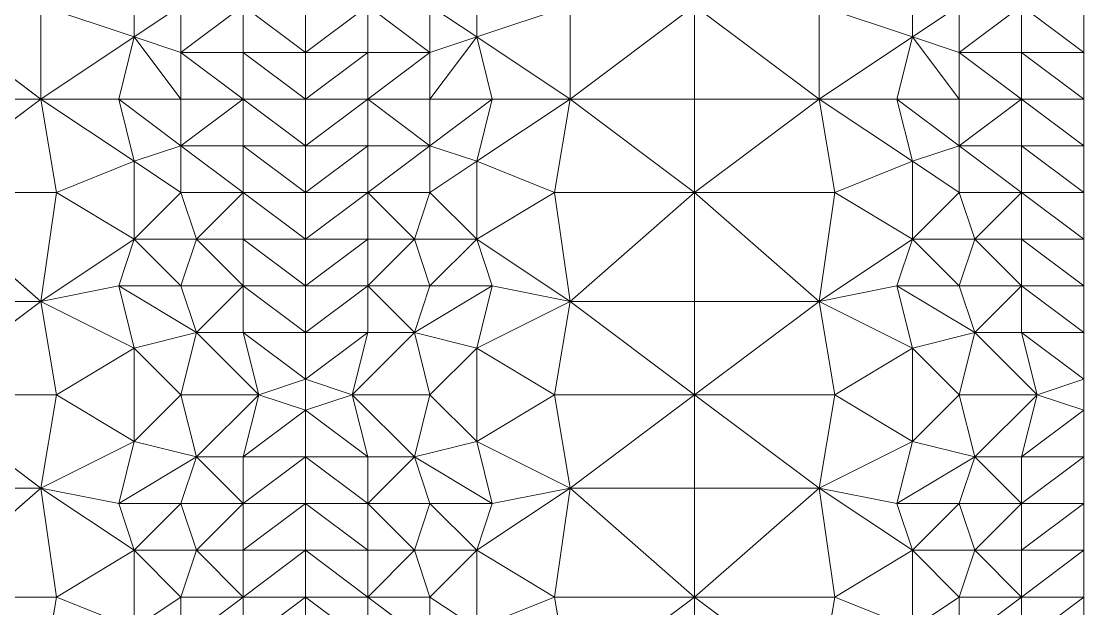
# Model space of a CAD drawing. Header units: metres. Extents: x 0 to 8, y 0 to 4.
# Drawn here: x 1.317 to 2, y 2.862 to 3.24 of the extents above; entities that cross this region are included whole.
import ezdxf

# ---------------------------------------------------------------- set-up
doc = ezdxf.new("R2010")
doc.units = ezdxf.units.M
doc.header["$MEASUREMENT"] = 0
for name, color, linetype, lineweight in [('DL_FE_MESH', 134, 'Continuous', 0), ('DL_FE_MESH_CELLS_5', 132, 'Continuous', 0), ('DL_FE_MESH_CELLS_6', 132, 'Continuous', 0), ('DL_TOPOLOGY', 7, 'Continuous', 0)]:
    doc.layers.add(name, color=color, linetype=linetype, lineweight=lineweight)

msp = doc.modelspace()

# ---------------------------------------------------------------- linework, layer by layer
at = {"layer": 'DL_FE_MESH'}
for p, q in [((1.39, 3.28), (1.39, 3.23)), ((1.61, 3.23), (1.61, 3.28)), ((1.89, 3.23), (1.89, 3.28)), ((1.33, 3.19), (1.25, 3.25)), ((1.33, 3.19), (1.33, 3.25)), ((1.33, 3.25), (1.39, 3.23)), ((1.39, 3.23), (1.42, 3.25)), ((1.42, 3.22), (1.42, 3.25)), ((1.46, 3.25), (1.42, 3.22)), ((1.46, 3.25), (1.5, 3.22)), ((1.46, 3.25), (1.46, 3.22)), ((1.54, 3.25), (1.5, 3.22)), ((1.54, 3.22), (1.54, 3.25)), ((1.54, 3.25), (1.58, 3.22)), ((1.58, 3.25), (1.61, 3.23)), ((1.58, 3.25), (1.58, 3.22)), ((1.67, 3.25), (1.61, 3.23)), ((1.67, 3.19), (1.75, 3.25)), ((1.67, 3.25), (1.67, 3.19)), ((1.75, 3.25), (1.83, 3.19)), ((1.75, 3.25), (1.75, 3.19)), ((1.83, 3.25), (1.89, 3.23)), ((1.83, 3.25), (1.83, 3.19)), ((1.92, 3.25), (1.89, 3.23)), ((1.92, 3.22), (1.96, 3.25)), ((1.92, 3.25), (1.92, 3.22)), ((1.96, 3.25), (2, 3.22)), ((1.96, 3.25), (1.96, 3.22)), ((1.33, 3.19), (1.39, 3.23)), ((1.38, 3.19), (1.39, 3.23)), ((1.39, 3.23), (1.42, 3.22)), ((1.42, 3.19), (1.39, 3.23)), ((1.58, 3.19), (1.61, 3.23)), ((1.61, 3.23), (1.58, 3.22)), ((1.61, 3.23), (1.67, 3.19)), ((1.61, 3.23), (1.62, 3.19)), ((1.89, 3.23), (1.83, 3.19)), ((1.89, 3.23), (1.88, 3.19)), ((1.92, 3.22), (1.89, 3.23)), ((1.89, 3.23), (1.92, 3.19)), ((1.42, 3.19), (1.42, 3.22)), ((1.42, 3.22), (1.46, 3.22)), ((1.46, 3.19), (1.42, 3.22)), ((1.5, 3.22), (1.46, 3.22)), ((1.46, 3.22), (1.5, 3.19)), ((1.46, 3.22), (1.46, 3.19)), ((1.5, 3.22), (1.54, 3.22)), ((1.54, 3.22), (1.5, 3.19)), ((1.54, 3.19), (1.54, 3.22)), ((1.54, 3.19), (1.58, 3.22)), ((1.58, 3.22), (1.54, 3.22)), ((1.58, 3.22), (1.58, 3.19)), ((1.96, 3.22), (1.92, 3.22)), ((1.92, 3.22), (1.96, 3.19)), ((1.92, 3.22), (1.92, 3.19)), ((2, 3.22), (1.96, 3.22)), ((1.96, 3.22), (2, 3.19)), ((1.96, 3.22), (1.96, 3.19)), ((1.25, 3.19), (1.33, 3.19)), ((1.33, 3.19), (1.25, 3.13)), ((1.34, 3.13), (1.33, 3.19)), ((1.33, 3.19), (1.38, 3.19)), ((1.39, 3.15), (1.33, 3.19)), ((1.39, 3.15), (1.38, 3.19)), ((1.38, 3.19), (1.42, 3.19)), ((1.42, 3.16), (1.38, 3.19)), ((1.42, 3.16), (1.42, 3.19)), ((1.42, 3.19), (1.46, 3.19)), ((1.46, 3.19), (1.42, 3.16)), ((1.5, 3.19), (1.46, 3.19)), ((1.46, 3.19), (1.5, 3.16)), ((1.46, 3.19), (1.46, 3.16)), ((1.5, 3.19), (1.54, 3.19)), ((1.54, 3.19), (1.5, 3.16)), ((1.54, 3.16), (1.54, 3.19)), ((1.58, 3.19), (1.54, 3.19)), ((1.54, 3.19), (1.58, 3.16)), ((1.58, 3.16), (1.62, 3.19)), ((1.62, 3.19), (1.58, 3.19)), ((1.58, 3.19), (1.58, 3.16)), ((1.61, 3.15), (1.67, 3.19)), ((1.62, 3.19), (1.61, 3.15)), ((1.67, 3.19), (1.62, 3.19)), ((1.67, 3.19), (1.66, 3.13)), ((1.75, 3.19), (1.67, 3.19)), ((1.67, 3.19), (1.75, 3.13)), ((1.75, 3.13), (1.83, 3.19)), ((1.83, 3.19), (1.75, 3.19)), ((1.75, 3.19), (1.75, 3.13)), ((1.88, 3.19), (1.83, 3.19)), ((1.83, 3.19), (1.89, 3.15)), ((1.83, 3.19), (1.84, 3.13)), ((1.92, 3.19), (1.88, 3.19)), ((1.88, 3.19), (1.92, 3.16)), ((1.88, 3.19), (1.89, 3.15)), ((1.92, 3.16), (1.96, 3.19)), ((1.96, 3.19), (1.92, 3.19)), ((1.92, 3.19), (1.92, 3.16)), ((2, 3.19), (1.96, 3.19)), ((1.96, 3.19), (2, 3.16)), ((1.96, 3.19), (1.96, 3.16)), ((1.39, 3.15), (1.42, 3.16)), ((1.42, 3.13), (1.42, 3.16)), ((1.42, 3.16), (1.46, 3.16)), ((1.46, 3.13), (1.42, 3.16)), ((1.5, 3.16), (1.46, 3.16)), ((1.46, 3.16), (1.5, 3.13)), ((1.46, 3.16), (1.46, 3.13)), ((1.5, 3.16), (1.54, 3.16)), ((1.54, 3.16), (1.5, 3.13)), ((1.54, 3.13), (1.54, 3.16)), ((1.54, 3.13), (1.58, 3.16)), ((1.58, 3.16), (1.54, 3.16)), ((1.58, 3.16), (1.61, 3.15)), ((1.58, 3.16), (1.58, 3.13)), ((1.92, 3.16), (1.89, 3.15)), ((1.96, 3.16), (1.92, 3.16)), ((1.92, 3.16), (1.96, 3.13)), ((1.92, 3.16), (1.92, 3.13)), ((2, 3.16), (1.96, 3.16)), ((1.96, 3.16), (2, 3.13)), ((1.96, 3.16), (1.96, 3.13)), ((1.34, 3.13), (1.39, 3.15)), ((1.39, 3.15), (1.39, 3.1)), ((1.42, 3.13), (1.39, 3.15)), ((1.61, 3.15), (1.58, 3.13)), ((1.61, 3.15), (1.66, 3.13)), ((1.61, 3.1), (1.61, 3.15)), ((1.89, 3.15), (1.84, 3.13)), ((1.89, 3.15), (1.92, 3.13)), ((1.89, 3.1), (1.89, 3.15)), ((1.25, 3.13), (1.34, 3.13)), ((1.33, 3.06), (1.25, 3.13)), ((1.33, 3.06), (1.34, 3.13)), ((1.34, 3.13), (1.39, 3.1)), ((1.39, 3.1), (1.42, 3.13)), ((1.43, 3.1), (1.42, 3.13)), ((1.42, 3.13), (1.46, 3.13)), ((1.46, 3.13), (1.43, 3.1)), ((1.5, 3.13), (1.46, 3.13)), ((1.46, 3.13), (1.5, 3.1)), ((1.46, 3.13), (1.46, 3.1)), ((1.5, 3.13), (1.54, 3.13)), ((1.54, 3.13), (1.5, 3.1)), ((1.54, 3.1), (1.54, 3.13)), ((1.58, 3.13), (1.54, 3.13)), ((1.54, 3.13), (1.57, 3.1)), ((1.58, 3.13), (1.57, 3.1)), ((1.58, 3.13), (1.61, 3.1)), ((1.66, 3.13), (1.61, 3.1)), ((1.75, 3.13), (1.66, 3.13)), ((1.66, 3.13), (1.67, 3.06)), ((1.67, 3.06), (1.75, 3.13)), ((1.84, 3.13), (1.75, 3.13)), ((1.75, 3.13), (1.83, 3.06)), ((1.75, 3.13), (1.75, 3.06)), ((1.84, 3.13), (1.83, 3.06)), ((1.84, 3.13), (1.89, 3.1)), ((1.92, 3.13), (1.89, 3.1)), ((1.96, 3.13), (1.92, 3.13)), ((1.92, 3.13), (1.93, 3.1)), ((1.93, 3.1), (1.96, 3.13)), ((2, 3.13), (1.96, 3.13)), ((1.96, 3.13), (2, 3.1)), ((1.96, 3.13), (1.96, 3.1)), ((1.33, 3.06), (1.39, 3.1)), ((1.38, 3.07), (1.39, 3.1)), ((1.42, 3.07), (1.39, 3.1)), ((1.43, 3.1), (1.39, 3.1)), ((1.42, 3.07), (1.43, 3.1)), ((1.43, 3.1), (1.46, 3.1)), ((1.46, 3.07), (1.43, 3.1)), ((1.5, 3.1), (1.46, 3.1)), ((1.46, 3.1), (1.5, 3.07)), ((1.46, 3.1), (1.46, 3.07)), ((1.5, 3.1), (1.54, 3.1)), ((1.54, 3.1), (1.5, 3.07)), ((1.54, 3.07), (1.54, 3.1)), ((1.54, 3.07), (1.57, 3.1)), ((1.57, 3.1), (1.54, 3.1)), ((1.61, 3.1), (1.57, 3.1)), ((1.57, 3.1), (1.58, 3.07)), ((1.58, 3.07), (1.61, 3.1)), ((1.61, 3.1), (1.67, 3.06)), ((1.61, 3.1), (1.62, 3.07)), ((1.89, 3.1), (1.83, 3.06)), ((1.89, 3.1), (1.88, 3.07)), ((1.93, 3.1), (1.89, 3.1)), ((1.89, 3.1), (1.92, 3.07)), ((1.93, 3.1), (1.92, 3.07)), ((1.96, 3.1), (1.93, 3.1)), ((1.93, 3.1), (1.96, 3.07)), ((2, 3.1), (1.96, 3.1)), ((1.96, 3.1), (2, 3.07)), ((1.96, 3.1), (1.96, 3.07)), ((1.33, 3.06), (1.38, 3.07)), ((1.39, 3.03), (1.38, 3.07)), ((1.38, 3.07), (1.42, 3.07)), ((1.43, 3.04), (1.38, 3.07)), ((1.43, 3.04), (1.42, 3.07)), ((1.42, 3.07), (1.46, 3.07)), ((1.46, 3.07), (1.43, 3.04)), ((1.5, 3.07), (1.46, 3.07)), ((1.46, 3.07), (1.5, 3.04)), ((1.46, 3.07), (1.46, 3.04)), ((1.5, 3.07), (1.54, 3.07)), ((1.54, 3.07), (1.5, 3.04)), ((1.54, 3.04), (1.54, 3.07)), ((1.58, 3.07), (1.54, 3.07)), ((1.54, 3.07), (1.57, 3.04)), ((1.57, 3.04), (1.62, 3.07)), ((1.58, 3.07), (1.57, 3.04)), ((1.62, 3.07), (1.58, 3.07)), ((1.62, 3.07), (1.61, 3.03)), ((1.67, 3.06), (1.62, 3.07)), ((1.88, 3.07), (1.83, 3.06)), ((1.92, 3.07), (1.88, 3.07)), ((1.88, 3.07), (1.93, 3.04)), ((1.88, 3.07), (1.89, 3.03)), ((1.96, 3.07), (1.92, 3.07)), ((1.92, 3.07), (1.93, 3.04)), ((1.93, 3.04), (1.96, 3.07)), ((2, 3.07), (1.96, 3.07)), ((1.96, 3.07), (2, 3.04)), ((1.96, 3.07), (1.96, 3.04)), ((1.25, 3.06), (1.33, 3.06)), ((1.33, 3.06), (1.25, 3)), ((1.34, 3), (1.33, 3.06)), ((1.39, 3.03), (1.33, 3.06)), ((1.67, 3.06), (1.61, 3.03)), ((1.67, 3.06), (1.66, 3)), ((1.75, 3.06), (1.67, 3.06)), ((1.67, 3.06), (1.75, 3)), ((1.75, 3), (1.83, 3.06)), ((1.83, 3.06), (1.75, 3.06)), ((1.75, 3.06), (1.75, 3)), ((1.83, 3.06), (1.89, 3.03)), ((1.83, 3.06), (1.84, 3)), ((1.39, 3.03), (1.43, 3.04)), ((1.42, 3), (1.43, 3.04)), ((1.43, 3.04), (1.46, 3.04)), ((1.47, 3), (1.43, 3.04)), ((1.46, 3.04), (1.5, 3.01)), ((1.5, 3.04), (1.46, 3.04)), ((1.46, 3.04), (1.47, 3)), ((1.5, 3.04), (1.54, 3.04)), ((1.5, 3.01), (1.54, 3.04)), ((1.53, 3), (1.54, 3.04)), ((1.53, 3), (1.57, 3.04)), ((1.57, 3.04), (1.54, 3.04)), ((1.57, 3.04), (1.61, 3.03)), ((1.57, 3.04), (1.58, 3)), ((1.93, 3.04), (1.89, 3.03)), ((1.93, 3.04), (1.92, 3)), ((1.96, 3.04), (1.93, 3.04)), ((1.93, 3.04), (1.97, 3)), ((1.96, 3.04), (2, 3.01)), ((2, 3.04), (1.96, 3.04)), ((1.96, 3.04), (1.97, 3)), ((1.34, 3), (1.39, 3.03)), ((1.39, 3.03), (1.39, 2.97)), ((1.42, 3), (1.39, 3.03)), ((1.61, 3.03), (1.58, 3)), ((1.61, 2.97), (1.61, 3.03)), ((1.66, 3), (1.61, 3.03)), ((1.89, 3.03), (1.84, 3)), ((1.89, 3.03), (1.92, 3)), ((1.89, 2.97), (1.89, 3.03)), ((1.5, 3.01), (1.47, 3)), ((1.5, 3.01), (1.53, 3)), ((2, 3.01), (1.97, 3)), ((1.25, 3), (1.34, 3)), ((1.33, 2.94), (1.25, 3)), ((1.33, 2.94), (1.34, 3)), ((1.34, 3), (1.39, 2.97)), ((1.39, 2.97), (1.42, 3)), ((1.43, 2.96), (1.42, 3)), ((1.42, 3), (1.47, 3)), ((1.47, 3), (1.43, 2.96)), ((1.47, 3), (1.46, 2.96)), ((1.5, 2.99), (1.47, 3)), ((1.5, 2.99), (1.53, 3)), ((1.54, 2.96), (1.53, 3)), ((1.58, 3), (1.53, 3)), ((1.53, 3), (1.57, 2.96)), ((1.58, 3), (1.57, 2.96)), ((1.58, 3), (1.61, 2.97)), ((1.66, 3), (1.61, 2.97)), ((1.75, 3), (1.66, 3)), ((1.66, 3), (1.67, 2.94)), ((1.67, 2.94), (1.75, 3)), ((1.84, 3), (1.75, 3)), ((1.75, 3), (1.83, 2.94)), ((1.75, 3), (1.75, 2.94)), ((1.84, 3), (1.83, 2.94)), ((1.84, 3), (1.89, 2.97)), ((1.92, 3), (1.89, 2.97)), ((1.97, 3), (1.92, 3)), ((1.92, 3), (1.93, 2.96)), ((1.93, 2.96), (1.97, 3)), ((1.97, 3), (1.96, 2.96)), ((2, 2.99), (1.97, 3)), ((1.5, 2.99), (1.46, 2.96)), ((1.54, 2.96), (1.5, 2.99)), ((2, 2.99), (1.96, 2.96)), ((1.33, 2.94), (1.39, 2.97)), ((1.38, 2.93), (1.39, 2.97)), ((1.43, 2.96), (1.39, 2.97)), ((1.61, 2.97), (1.57, 2.96)), ((1.61, 2.97), (1.67, 2.94)), ((1.61, 2.97), (1.62, 2.93)), ((1.89, 2.97), (1.83, 2.94)), ((1.89, 2.97), (1.88, 2.93)), ((1.93, 2.96), (1.89, 2.97)), ((1.43, 2.96), (1.38, 2.93)), ((1.42, 2.93), (1.43, 2.96)), ((1.43, 2.96), (1.46, 2.96)), ((1.46, 2.93), (1.43, 2.96)), ((1.46, 2.93), (1.5, 2.96)), ((1.5, 2.96), (1.46, 2.96)), ((1.46, 2.96), (1.46, 2.93)), ((1.5, 2.96), (1.54, 2.96)), ((1.54, 2.93), (1.5, 2.96)), ((1.54, 2.93), (1.54, 2.96)), ((1.54, 2.93), (1.57, 2.96)), ((1.57, 2.96), (1.54, 2.96)), ((1.57, 2.96), (1.62, 2.93)), ((1.57, 2.96), (1.58, 2.93)), ((1.88, 2.93), (1.93, 2.96)), ((1.93, 2.96), (1.92, 2.93)), ((1.96, 2.96), (1.93, 2.96)), ((1.93, 2.96), (1.96, 2.93)), ((1.96, 2.93), (2, 2.96)), ((2, 2.96), (1.96, 2.96)), ((1.96, 2.96), (1.96, 2.93)), ((1.25, 2.94), (1.33, 2.94)), ((1.33, 2.94), (1.25, 2.87)), ((1.34, 2.87), (1.33, 2.94)), ((1.33, 2.94), (1.38, 2.93)), ((1.39, 2.9), (1.33, 2.94)), ((1.67, 2.94), (1.61, 2.9)), ((1.67, 2.94), (1.62, 2.93)), ((1.67, 2.94), (1.66, 2.87)), ((1.75, 2.94), (1.67, 2.94)), ((1.67, 2.94), (1.75, 2.87)), ((1.75, 2.87), (1.83, 2.94)), ((1.83, 2.94), (1.75, 2.94)), ((1.75, 2.94), (1.75, 2.87)), ((1.88, 2.93), (1.83, 2.94)), ((1.83, 2.94), (1.89, 2.9)), ((1.83, 2.94), (1.84, 2.87)), ((1.39, 2.9), (1.38, 2.93)), ((1.38, 2.93), (1.42, 2.93)), ((1.42, 2.93), (1.39, 2.9)), ((1.43, 2.9), (1.42, 2.93)), ((1.42, 2.93), (1.46, 2.93)), ((1.46, 2.93), (1.43, 2.9)), ((1.46, 2.9), (1.5, 2.93)), ((1.5, 2.93), (1.46, 2.93)), ((1.46, 2.93), (1.46, 2.9)), ((1.5, 2.93), (1.54, 2.93)), ((1.54, 2.9), (1.5, 2.93)), ((1.54, 2.9), (1.54, 2.93)), ((1.58, 2.93), (1.54, 2.93)), ((1.54, 2.93), (1.57, 2.9)), ((1.58, 2.93), (1.57, 2.9)), ((1.62, 2.93), (1.58, 2.93)), ((1.58, 2.93), (1.61, 2.9)), ((1.62, 2.93), (1.61, 2.9)), ((1.92, 2.93), (1.88, 2.93)), ((1.88, 2.93), (1.89, 2.9)), ((1.89, 2.9), (1.92, 2.93)), ((1.96, 2.93), (1.92, 2.93)), ((1.92, 2.93), (1.93, 2.9)), ((1.93, 2.9), (1.96, 2.93)), ((1.96, 2.9), (2, 2.93)), ((2, 2.93), (1.96, 2.93)), ((1.96, 2.93), (1.96, 2.9)), ((1.34, 2.87), (1.39, 2.9)), ((1.39, 2.9), (1.39, 2.85)), ((1.42, 2.87), (1.39, 2.9)), ((1.39, 2.9), (1.43, 2.9)), ((1.42, 2.87), (1.43, 2.9)), ((1.43, 2.9), (1.46, 2.9)), ((1.46, 2.87), (1.43, 2.9)), ((1.46, 2.87), (1.5, 2.9)), ((1.5, 2.9), (1.46, 2.9)), ((1.46, 2.9), (1.46, 2.87)), ((1.5, 2.9), (1.54, 2.9)), ((1.54, 2.87), (1.5, 2.9)), ((1.54, 2.87), (1.54, 2.9)), ((1.54, 2.87), (1.57, 2.9)), ((1.57, 2.9), (1.54, 2.9)), ((1.57, 2.9), (1.61, 2.9)), ((1.57, 2.9), (1.58, 2.87)), ((1.61, 2.9), (1.58, 2.87)), ((1.61, 2.85), (1.61, 2.9)), ((1.66, 2.87), (1.61, 2.9)), ((1.89, 2.9), (1.84, 2.87)), ((1.93, 2.9), (1.89, 2.9)), ((1.89, 2.9), (1.92, 2.87)), ((1.89, 2.85), (1.89, 2.9)), ((1.93, 2.9), (1.92, 2.87)), ((1.96, 2.9), (1.93, 2.9)), ((1.93, 2.9), (1.96, 2.87)), ((1.96, 2.87), (2, 2.9)), ((2, 2.9), (1.96, 2.9)), ((1.96, 2.9), (1.96, 2.87)), ((1.25, 2.87), (1.34, 2.87)), ((1.33, 2.81), (1.34, 2.87)), ((1.39, 2.85), (1.34, 2.87)), ((1.39, 2.85), (1.42, 2.87)), ((1.42, 2.84), (1.42, 2.87)), ((1.42, 2.87), (1.46, 2.87)), ((1.46, 2.87), (1.42, 2.84)), ((1.46, 2.84), (1.5, 2.87)), ((1.5, 2.87), (1.46, 2.87)), ((1.46, 2.87), (1.46, 2.84)), ((1.5, 2.87), (1.54, 2.87)), ((1.54, 2.84), (1.5, 2.87)), ((1.54, 2.84), (1.54, 2.87)), ((1.58, 2.87), (1.54, 2.87)), ((1.54, 2.87), (1.58, 2.84)), ((1.58, 2.87), (1.61, 2.85)), ((1.58, 2.87), (1.58, 2.84)), ((1.66, 2.87), (1.61, 2.85)), ((1.75, 2.87), (1.66, 2.87)), ((1.66, 2.87), (1.67, 2.81)), ((1.67, 2.81), (1.75, 2.87)), ((1.84, 2.87), (1.75, 2.87)), ((1.75, 2.87), (1.83, 2.81)), ((1.75, 2.87), (1.75, 2.81)), ((1.84, 2.87), (1.83, 2.81)), ((1.84, 2.87), (1.89, 2.85)), ((1.92, 2.87), (1.89, 2.85)), ((1.92, 2.84), (1.96, 2.87)), ((1.96, 2.87), (1.92, 2.87)), ((1.92, 2.87), (1.92, 2.84)), ((1.96, 2.84), (2, 2.87)), ((2, 2.87), (1.96, 2.87)), ((1.96, 2.87), (1.96, 2.84))]:
    msp.add_line(p, q, dxfattribs=at)
at = {"layer": 'DL_FE_MESH_CELLS_5'}
for points in [[(1.61, 3.23), (1.61, 3.28), (1.58, 3.25)], [(1.67, 3.25), (1.61, 3.28), (1.61, 3.23)], [(1.89, 3.23), (1.89, 3.28), (1.83, 3.25)], [(1.92, 3.25), (1.89, 3.28), (1.89, 3.23)], [(1.54, 3.25), (1.5, 3.22), (1.54, 3.22)], [(1.58, 3.22), (1.58, 3.25), (1.54, 3.25)], [(1.58, 3.22), (1.54, 3.25), (1.54, 3.22)], [(1.61, 3.23), (1.58, 3.25), (1.58, 3.22)], [(1.61, 3.23), (1.67, 3.19), (1.67, 3.25)], [(1.67, 3.19), (1.75, 3.25), (1.67, 3.25)], [(1.75, 3.19), (1.75, 3.25), (1.67, 3.19)], [(1.83, 3.19), (1.83, 3.25), (1.75, 3.25)], [(1.83, 3.19), (1.75, 3.25), (1.75, 3.19)], [(1.83, 3.19), (1.89, 3.23), (1.83, 3.25)], [(1.92, 3.22), (1.92, 3.25), (1.89, 3.23)], [(1.92, 3.22), (1.96, 3.25), (1.92, 3.25)], [(1.96, 3.22), (1.96, 3.25), (1.92, 3.22)], [(2, 3.22), (1.96, 3.25), (1.96, 3.22)], [(1.58, 3.19), (1.61, 3.23), (1.58, 3.22)], [(1.62, 3.19), (1.61, 3.23), (1.58, 3.19)], [(1.62, 3.19), (1.67, 3.19), (1.61, 3.23)], [(1.83, 3.19), (1.88, 3.19), (1.89, 3.23)], [(1.92, 3.19), (1.89, 3.23), (1.88, 3.19)], [(1.92, 3.19), (1.92, 3.22), (1.89, 3.23)], [(1.54, 3.22), (1.5, 3.19), (1.54, 3.19)], [(1.54, 3.19), (1.58, 3.22), (1.54, 3.22)], [(1.58, 3.19), (1.58, 3.22), (1.54, 3.19)], [(1.96, 3.19), (1.96, 3.22), (1.92, 3.22)], [(1.96, 3.19), (1.92, 3.22), (1.92, 3.19)], [(2, 3.19), (1.96, 3.22), (1.96, 3.19)], [(1.54, 3.19), (1.5, 3.16), (1.54, 3.16)], [(1.58, 3.16), (1.58, 3.19), (1.54, 3.19)], [(1.58, 3.16), (1.54, 3.19), (1.54, 3.16)], [(1.58, 3.16), (1.62, 3.19), (1.58, 3.19)], [(1.61, 3.15), (1.62, 3.19), (1.58, 3.16)], [(1.61, 3.15), (1.67, 3.19), (1.62, 3.19)], [(1.66, 3.13), (1.67, 3.19), (1.61, 3.15)], [(1.75, 3.13), (1.67, 3.19), (1.66, 3.13)], [(1.75, 3.13), (1.75, 3.19), (1.67, 3.19)], [(1.75, 3.13), (1.83, 3.19), (1.75, 3.19)], [(1.84, 3.13), (1.83, 3.19), (1.75, 3.13)], [(1.89, 3.15), (1.88, 3.19), (1.83, 3.19)], [(1.89, 3.15), (1.83, 3.19), (1.84, 3.13)], [(1.92, 3.16), (1.92, 3.19), (1.88, 3.19)], [(1.92, 3.16), (1.88, 3.19), (1.89, 3.15)], [(1.92, 3.16), (1.96, 3.19), (1.92, 3.19)], [(1.96, 3.16), (1.96, 3.19), (1.92, 3.16)], [(2, 3.16), (1.96, 3.19), (1.96, 3.16)], [(1.54, 3.16), (1.5, 3.13), (1.54, 3.13)], [(1.54, 3.13), (1.58, 3.16), (1.54, 3.16)], [(1.58, 3.13), (1.58, 3.16), (1.54, 3.13)], [(1.61, 3.15), (1.58, 3.16), (1.58, 3.13)], [(1.92, 3.13), (1.92, 3.16), (1.89, 3.15)], [(1.96, 3.13), (1.96, 3.16), (1.92, 3.16)], [(1.96, 3.13), (1.92, 3.16), (1.92, 3.13)], [(2, 3.13), (1.96, 3.16), (1.96, 3.13)], [(1.61, 3.1), (1.61, 3.15), (1.58, 3.13)], [(1.66, 3.13), (1.61, 3.15), (1.61, 3.1)], [(1.89, 3.1), (1.89, 3.15), (1.84, 3.13)], [(1.92, 3.13), (1.89, 3.15), (1.89, 3.1)], [(1.54, 3.13), (1.5, 3.1), (1.54, 3.1)], [(1.57, 3.1), (1.58, 3.13), (1.54, 3.13)], [(1.57, 3.1), (1.54, 3.13), (1.54, 3.1)], [(1.61, 3.1), (1.58, 3.13), (1.57, 3.1)], [(1.61, 3.1), (1.67, 3.06), (1.66, 3.13)], [(1.67, 3.06), (1.75, 3.13), (1.66, 3.13)], [(1.75, 3.06), (1.75, 3.13), (1.67, 3.06)], [(1.83, 3.06), (1.84, 3.13), (1.75, 3.13)], [(1.83, 3.06), (1.75, 3.13), (1.75, 3.06)], [(1.83, 3.06), (1.89, 3.1), (1.84, 3.13)], [(1.93, 3.1), (1.92, 3.13), (1.89, 3.1)], [(1.93, 3.1), (1.96, 3.13), (1.92, 3.13)], [(1.96, 3.1), (1.96, 3.13), (1.93, 3.1)], [(2, 3.1), (1.96, 3.13), (1.96, 3.1)], [(1.54, 3.1), (1.5, 3.07), (1.54, 3.07)], [(1.54, 3.07), (1.57, 3.1), (1.54, 3.1)], [(1.58, 3.07), (1.57, 3.1), (1.54, 3.07)], [(1.58, 3.07), (1.61, 3.1), (1.57, 3.1)], [(1.62, 3.07), (1.61, 3.1), (1.58, 3.07)], [(1.62, 3.07), (1.67, 3.06), (1.61, 3.1)], [(1.83, 3.06), (1.88, 3.07), (1.89, 3.1)], [(1.92, 3.07), (1.89, 3.1), (1.88, 3.07)], [(1.92, 3.07), (1.93, 3.1), (1.89, 3.1)], [(1.96, 3.07), (1.93, 3.1), (1.92, 3.07)], [(1.96, 3.07), (1.96, 3.1), (1.93, 3.1)], [(2, 3.07), (1.96, 3.1), (1.96, 3.07)], [(1.54, 3.07), (1.5, 3.04), (1.54, 3.04)], [(1.57, 3.04), (1.58, 3.07), (1.54, 3.07)], [(1.57, 3.04), (1.54, 3.07), (1.54, 3.04)], [(1.57, 3.04), (1.62, 3.07), (1.58, 3.07)], [(1.61, 3.03), (1.62, 3.07), (1.57, 3.04)], [(1.61, 3.03), (1.67, 3.06), (1.62, 3.07)], [(1.89, 3.03), (1.88, 3.07), (1.83, 3.06)], [(1.93, 3.04), (1.92, 3.07), (1.88, 3.07)], [(1.93, 3.04), (1.88, 3.07), (1.89, 3.03)], [(1.93, 3.04), (1.96, 3.07), (1.92, 3.07)], [(1.96, 3.04), (1.96, 3.07), (1.93, 3.04)], [(2, 3.04), (1.96, 3.07), (1.96, 3.04)], [(1.61, 3.03), (1.66, 3), (1.67, 3.06)], [(1.75, 3), (1.67, 3.06), (1.66, 3)], [(1.75, 3), (1.75, 3.06), (1.67, 3.06)], [(1.75, 3), (1.83, 3.06), (1.75, 3.06)], [(1.84, 3), (1.83, 3.06), (1.75, 3)], [(1.89, 3.03), (1.83, 3.06), (1.84, 3)], [(1.54, 3.04), (1.5, 3.01), (1.53, 3)], [(1.53, 3), (1.57, 3.04), (1.54, 3.04)], [(1.58, 3), (1.57, 3.04), (1.53, 3)], [(1.61, 3.03), (1.57, 3.04), (1.58, 3)], [(1.92, 3), (1.93, 3.04), (1.89, 3.03)], [(1.97, 3), (1.93, 3.04), (1.92, 3)], [(1.97, 3), (1.96, 3.04), (1.93, 3.04)], [(1.97, 3), (2, 3.01), (1.96, 3.04)], [(1.61, 2.97), (1.61, 3.03), (1.58, 3)], [(1.66, 3), (1.61, 3.03), (1.61, 2.97)], [(1.89, 2.97), (1.89, 3.03), (1.84, 3)], [(1.92, 3), (1.89, 3.03), (1.89, 2.97)], [(1.53, 3), (1.5, 2.99), (1.54, 2.96)], [(1.57, 2.96), (1.58, 3), (1.53, 3)], [(1.57, 2.96), (1.53, 3), (1.54, 2.96)], [(1.61, 2.97), (1.58, 3), (1.57, 2.96)], [(1.61, 2.97), (1.67, 2.94), (1.66, 3)], [(1.67, 2.94), (1.75, 3), (1.66, 3)], [(1.75, 2.94), (1.75, 3), (1.67, 2.94)], [(1.83, 2.94), (1.84, 3), (1.75, 3)], [(1.83, 2.94), (1.75, 3), (1.75, 2.94)], [(1.83, 2.94), (1.89, 2.97), (1.84, 3)], [(1.93, 2.96), (1.92, 3), (1.89, 2.97)], [(1.93, 2.96), (1.97, 3), (1.92, 3)], [(1.96, 2.96), (1.97, 3), (1.93, 2.96)], [(1.96, 2.96), (2, 2.99), (1.97, 3)], [(1.62, 2.93), (1.61, 2.97), (1.57, 2.96)], [(1.62, 2.93), (1.67, 2.94), (1.61, 2.97)], [(1.83, 2.94), (1.88, 2.93), (1.89, 2.97)], [(1.88, 2.93), (1.93, 2.96), (1.89, 2.97)], [(1.5, 2.96), (1.54, 2.93), (1.54, 2.96)], [(1.54, 2.93), (1.57, 2.96), (1.54, 2.96)], [(1.58, 2.93), (1.57, 2.96), (1.54, 2.93)], [(1.62, 2.93), (1.57, 2.96), (1.58, 2.93)], [(1.92, 2.93), (1.93, 2.96), (1.88, 2.93)], [(1.96, 2.93), (1.93, 2.96), (1.92, 2.93)], [(1.96, 2.93), (1.96, 2.96), (1.93, 2.96)], [(1.96, 2.93), (2, 2.96), (1.96, 2.96)], [(1.61, 2.9), (1.66, 2.87), (1.67, 2.94)], [(1.61, 2.9), (1.67, 2.94), (1.62, 2.93)], [(1.75, 2.87), (1.67, 2.94), (1.66, 2.87)], [(1.75, 2.87), (1.75, 2.94), (1.67, 2.94)], [(1.75, 2.87), (1.83, 2.94), (1.75, 2.94)], [(1.84, 2.87), (1.83, 2.94), (1.75, 2.87)], [(1.89, 2.9), (1.88, 2.93), (1.83, 2.94)], [(1.89, 2.9), (1.83, 2.94), (1.84, 2.87)], [(1.5, 2.93), (1.54, 2.9), (1.54, 2.93)], [(1.57, 2.9), (1.58, 2.93), (1.54, 2.93)], [(1.57, 2.9), (1.54, 2.93), (1.54, 2.9)], [(1.61, 2.9), (1.58, 2.93), (1.57, 2.9)], [(1.61, 2.9), (1.62, 2.93), (1.58, 2.93)], [(1.89, 2.9), (1.92, 2.93), (1.88, 2.93)], [(1.93, 2.9), (1.92, 2.93), (1.89, 2.9)], [(1.93, 2.9), (1.96, 2.93), (1.92, 2.93)], [(1.96, 2.9), (1.96, 2.93), (1.93, 2.9)], [(1.96, 2.9), (2, 2.93), (1.96, 2.93)], [(1.5, 2.9), (1.54, 2.87), (1.54, 2.9)], [(1.54, 2.87), (1.57, 2.9), (1.54, 2.9)], [(1.58, 2.87), (1.57, 2.9), (1.54, 2.87)], [(1.61, 2.9), (1.57, 2.9), (1.58, 2.87)], [(1.61, 2.85), (1.61, 2.9), (1.58, 2.87)], [(1.66, 2.87), (1.61, 2.9), (1.61, 2.85)], [(1.89, 2.85), (1.89, 2.9), (1.84, 2.87)], [(1.92, 2.87), (1.93, 2.9), (1.89, 2.9)], [(1.92, 2.87), (1.89, 2.9), (1.89, 2.85)], [(1.96, 2.87), (1.93, 2.9), (1.92, 2.87)], [(1.96, 2.87), (1.96, 2.9), (1.93, 2.9)], [(1.96, 2.87), (2, 2.9), (1.96, 2.9)], [(1.5, 2.87), (1.54, 2.84), (1.54, 2.87)], [(1.58, 2.84), (1.58, 2.87), (1.54, 2.87)], [(1.58, 2.84), (1.54, 2.87), (1.54, 2.84)], [(1.61, 2.85), (1.58, 2.87), (1.58, 2.84)], [(1.61, 2.85), (1.67, 2.81), (1.66, 2.87)], [(1.67, 2.81), (1.75, 2.87), (1.66, 2.87)], [(1.75, 2.81), (1.75, 2.87), (1.67, 2.81)], [(1.83, 2.81), (1.84, 2.87), (1.75, 2.87)], [(1.83, 2.81), (1.75, 2.87), (1.75, 2.81)], [(1.83, 2.81), (1.89, 2.85), (1.84, 2.87)], [(1.92, 2.84), (1.92, 2.87), (1.89, 2.85)], [(1.92, 2.84), (1.96, 2.87), (1.92, 2.87)], [(1.96, 2.84), (1.96, 2.87), (1.92, 2.84)], [(1.96, 2.84), (2, 2.87), (1.96, 2.87)]]:
    msp.add_3dface(points, dxfattribs=at)
for points, invisible_edges in [([(1.5, 3.25), (1.5, 3.22), (1.54, 3.25)], 1), ([(2, 3.22), (2, 3.25), (1.96, 3.25)], 1), ([(1.5, 3.22), (1.5, 3.19), (1.54, 3.22)], 1), ([(2, 3.19), (2, 3.22), (1.96, 3.22)], 1), ([(1.5, 3.19), (1.5, 3.16), (1.54, 3.19)], 1), ([(2, 3.16), (2, 3.19), (1.96, 3.19)], 1), ([(1.5, 3.16), (1.5, 3.13), (1.54, 3.16)], 1), ([(2, 3.13), (2, 3.16), (1.96, 3.16)], 1), ([(1.5, 3.13), (1.5, 3.1), (1.54, 3.13)], 1), ([(2, 3.1), (2, 3.13), (1.96, 3.13)], 1), ([(1.5, 3.1), (1.5, 3.07), (1.54, 3.1)], 1), ([(2, 3.07), (2, 3.1), (1.96, 3.1)], 1), ([(1.5, 3.07), (1.5, 3.04), (1.54, 3.07)], 1), ([(2, 3.04), (2, 3.07), (1.96, 3.07)], 1), ([(1.54, 3.04), (1.5, 3.04), (1.5, 3.01)], 2), ([(1.96, 3.04), (2, 3.01), (2, 3.04)], 2), ([(1.5, 3.01), (1.5, 2.99), (1.53, 3)], 1), ([(2, 2.99), (2, 3.01), (1.97, 3)], 1), ([(1.54, 2.96), (1.5, 2.99), (1.5, 2.96)], 2), ([(1.96, 2.96), (2, 2.96), (2, 2.99)], 2), ([(1.5, 2.96), (1.5, 2.93), (1.54, 2.93)], 1), ([(2, 2.93), (2, 2.96), (1.96, 2.93)], 1), ([(1.5, 2.93), (1.5, 2.9), (1.54, 2.9)], 1), ([(2, 2.9), (2, 2.93), (1.96, 2.9)], 1), ([(1.5, 2.9), (1.5, 2.87), (1.54, 2.87)], 1), ([(2, 2.87), (2, 2.9), (1.96, 2.87)], 1), ([(1.5, 2.87), (1.5, 2.84), (1.54, 2.84)], 1), ([(2, 2.84), (2, 2.87), (1.96, 2.84)], 1)]:
    msp.add_3dface(points, dxfattribs=dict(at, invisible_edges=invisible_edges))
at = {"layer": 'DL_FE_MESH_CELLS_6'}
for points in [[(1.33, 3.25), (1.39, 3.23), (1.39, 3.28)], [(1.39, 3.28), (1.39, 3.23), (1.42, 3.25)], [(1.25, 3.25), (1.25, 3.19), (1.33, 3.19)], [(1.25, 3.25), (1.33, 3.19), (1.33, 3.25)], [(1.39, 3.23), (1.33, 3.25), (1.33, 3.19)], [(1.39, 3.23), (1.42, 3.22), (1.42, 3.25)], [(1.46, 3.25), (1.42, 3.22), (1.46, 3.22)], [(1.42, 3.25), (1.42, 3.22), (1.46, 3.25)], [(1.5, 3.22), (1.46, 3.25), (1.46, 3.22)], [(1.39, 3.23), (1.33, 3.19), (1.38, 3.19)], [(1.39, 3.23), (1.38, 3.19), (1.42, 3.19)], [(1.39, 3.23), (1.42, 3.19), (1.42, 3.22)], [(1.42, 3.22), (1.42, 3.19), (1.46, 3.19)], [(1.42, 3.22), (1.46, 3.19), (1.46, 3.22)], [(1.5, 3.19), (1.46, 3.22), (1.46, 3.19)], [(1.33, 3.19), (1.25, 3.13), (1.34, 3.13)], [(1.25, 3.19), (1.25, 3.13), (1.33, 3.19)], [(1.39, 3.15), (1.33, 3.19), (1.34, 3.13)], [(1.38, 3.19), (1.33, 3.19), (1.39, 3.15)], [(1.38, 3.19), (1.39, 3.15), (1.42, 3.16)], [(1.38, 3.19), (1.42, 3.16), (1.42, 3.19)], [(1.46, 3.19), (1.42, 3.16), (1.46, 3.16)], [(1.42, 3.19), (1.42, 3.16), (1.46, 3.19)], [(1.5, 3.16), (1.46, 3.19), (1.46, 3.16)], [(1.39, 3.15), (1.42, 3.13), (1.42, 3.16)], [(1.42, 3.16), (1.42, 3.13), (1.46, 3.13)], [(1.42, 3.16), (1.46, 3.13), (1.46, 3.16)], [(1.5, 3.13), (1.46, 3.16), (1.46, 3.13)], [(1.34, 3.13), (1.39, 3.1), (1.39, 3.15)], [(1.39, 3.15), (1.39, 3.1), (1.42, 3.13)], [(1.25, 3.13), (1.25, 3.06), (1.33, 3.06)], [(1.25, 3.13), (1.33, 3.06), (1.34, 3.13)], [(1.39, 3.1), (1.34, 3.13), (1.33, 3.06)], [(1.39, 3.1), (1.43, 3.1), (1.42, 3.13)], [(1.42, 3.13), (1.43, 3.1), (1.46, 3.13)], [(1.46, 3.13), (1.43, 3.1), (1.46, 3.1)], [(1.5, 3.1), (1.46, 3.13), (1.46, 3.1)], [(1.39, 3.1), (1.33, 3.06), (1.38, 3.07)], [(1.39, 3.1), (1.38, 3.07), (1.42, 3.07)], [(1.39, 3.1), (1.42, 3.07), (1.43, 3.1)], [(1.43, 3.1), (1.42, 3.07), (1.46, 3.07)], [(1.43, 3.1), (1.46, 3.07), (1.46, 3.1)], [(1.5, 3.07), (1.46, 3.1), (1.46, 3.07)], [(1.38, 3.07), (1.33, 3.06), (1.39, 3.03)], [(1.38, 3.07), (1.39, 3.03), (1.43, 3.04)], [(1.38, 3.07), (1.43, 3.04), (1.42, 3.07)], [(1.42, 3.07), (1.43, 3.04), (1.46, 3.07)], [(1.46, 3.07), (1.43, 3.04), (1.46, 3.04)], [(1.5, 3.04), (1.46, 3.07), (1.46, 3.04)], [(1.33, 3.06), (1.25, 3), (1.34, 3)], [(1.25, 3.06), (1.25, 3), (1.33, 3.06)], [(1.39, 3.03), (1.33, 3.06), (1.34, 3)], [(1.39, 3.03), (1.42, 3), (1.43, 3.04)], [(1.43, 3.04), (1.42, 3), (1.47, 3)], [(1.43, 3.04), (1.47, 3), (1.46, 3.04)], [(1.47, 3), (1.5, 3.01), (1.46, 3.04)], [(1.34, 3), (1.39, 2.97), (1.39, 3.03)], [(1.39, 3.03), (1.39, 2.97), (1.42, 3)], [(1.25, 3), (1.25, 2.94), (1.33, 2.94)], [(1.25, 3), (1.33, 2.94), (1.34, 3)], [(1.39, 2.97), (1.34, 3), (1.33, 2.94)], [(1.39, 2.97), (1.43, 2.96), (1.42, 3)], [(1.42, 3), (1.43, 2.96), (1.47, 3)], [(1.47, 3), (1.43, 2.96), (1.46, 2.96)], [(1.46, 2.96), (1.5, 2.99), (1.47, 3)], [(1.39, 2.97), (1.33, 2.94), (1.38, 2.93)], [(1.39, 2.97), (1.38, 2.93), (1.43, 2.96)], [(1.43, 2.96), (1.38, 2.93), (1.42, 2.93)], [(1.43, 2.96), (1.42, 2.93), (1.46, 2.93)], [(1.43, 2.96), (1.46, 2.93), (1.46, 2.96)], [(1.46, 2.93), (1.5, 2.96), (1.46, 2.96)], [(1.33, 2.94), (1.25, 2.87), (1.34, 2.87)], [(1.25, 2.94), (1.25, 2.87), (1.33, 2.94)], [(1.39, 2.9), (1.33, 2.94), (1.34, 2.87)], [(1.38, 2.93), (1.33, 2.94), (1.39, 2.9)], [(1.38, 2.93), (1.39, 2.9), (1.42, 2.93)], [(1.42, 2.93), (1.39, 2.9), (1.43, 2.9)], [(1.42, 2.93), (1.43, 2.9), (1.46, 2.93)], [(1.46, 2.93), (1.43, 2.9), (1.46, 2.9)], [(1.46, 2.9), (1.5, 2.93), (1.46, 2.93)], [(1.34, 2.87), (1.39, 2.85), (1.39, 2.9)], [(1.39, 2.9), (1.39, 2.85), (1.42, 2.87)], [(1.39, 2.9), (1.42, 2.87), (1.43, 2.9)], [(1.43, 2.9), (1.42, 2.87), (1.46, 2.87)], [(1.43, 2.9), (1.46, 2.87), (1.46, 2.9)], [(1.46, 2.87), (1.5, 2.9), (1.46, 2.9)], [(1.25, 2.87), (1.25, 2.81), (1.33, 2.81)], [(1.25, 2.87), (1.33, 2.81), (1.34, 2.87)], [(1.39, 2.85), (1.34, 2.87), (1.33, 2.81)], [(1.39, 2.85), (1.42, 2.84), (1.42, 2.87)], [(1.46, 2.87), (1.42, 2.84), (1.46, 2.84)], [(1.42, 2.87), (1.42, 2.84), (1.46, 2.87)], [(1.46, 2.84), (1.5, 2.87), (1.46, 2.87)]]:
    msp.add_3dface(points, dxfattribs=at)
for points, invisible_edges in [([(1.5, 3.22), (1.5, 3.25), (1.46, 3.25)], 1), ([(1.5, 3.19), (1.5, 3.22), (1.46, 3.22)], 1), ([(1.5, 3.16), (1.5, 3.19), (1.46, 3.19)], 1), ([(1.5, 3.13), (1.5, 3.16), (1.46, 3.16)], 1), ([(1.5, 3.1), (1.5, 3.13), (1.46, 3.13)], 1), ([(1.5, 3.07), (1.5, 3.1), (1.46, 3.1)], 1), ([(1.5, 3.04), (1.5, 3.07), (1.46, 3.07)], 1), ([(1.46, 3.04), (1.5, 3.01), (1.5, 3.04)], 2), ([(1.5, 2.99), (1.5, 3.01), (1.47, 3)], 1), ([(1.46, 2.96), (1.5, 2.96), (1.5, 2.99)], 2), ([(1.5, 2.93), (1.5, 2.96), (1.46, 2.93)], 1), ([(1.5, 2.9), (1.5, 2.93), (1.46, 2.9)], 1), ([(1.5, 2.87), (1.5, 2.9), (1.46, 2.87)], 1), ([(1.5, 2.84), (1.5, 2.87), (1.46, 2.84)], 1)]:
    msp.add_3dface(points, dxfattribs=dict(at, invisible_edges=invisible_edges))
at = {"layer": 'DL_TOPOLOGY'}
for p, q in [((1.5, 4), (1.5, 2)), ((2, 2), (2, 4))]:
    msp.add_line(p, q, dxfattribs=at)

doc.saveas('drawing.dxf')
